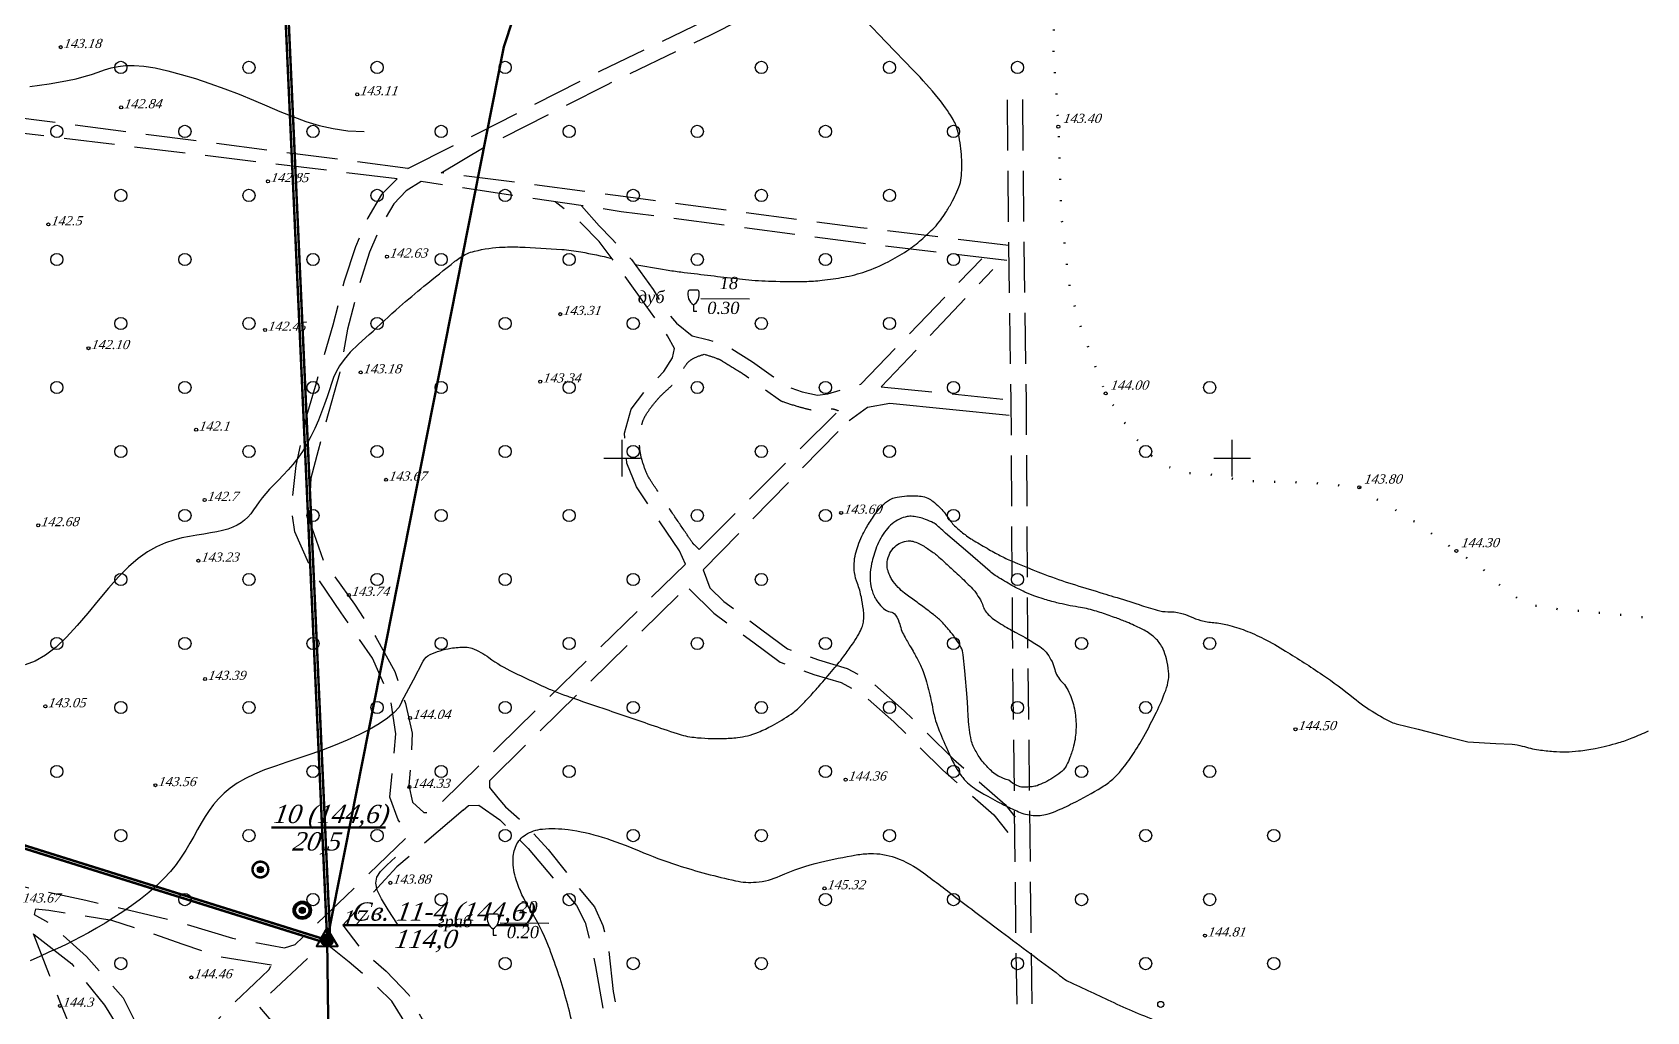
# Model space of a CAD drawing. Header units: millimetres. Extents: x 1400 to 7029, y -1119 to 1612.
# Drawn here: x 3192.6 to 3351.4, y 1118.4 to 1214.7 of the extents above; entities that cross this region are included whole.
import ezdxf
from ezdxf.lldxf.tags import DXFTag

# ---------------------------------------------------------------- set-up
doc = ezdxf.new("R2010")
doc.units = ezdxf.units.MM
doc.set_wipeout_variables(frame=1)
for name, pattern in [('ADOT', [10, 0, -10]), ('AHIDDEN2', [3, 1.5, -1.5]), ('AHIDDEN4', [7, 5, -2])]:
    doc.linetypes.add(name, pattern=pattern)
for name, color, linetype in [('01_Завод', 7, 'Continuous'), ('01_Північ', 7, 'Continuous'), ('0_Лицензия', 6, 'Continuous'), ('CONT-MNR', 7, 'Continuous'), ('кресты', 7, 'Continuous'), ('ПИКЕТЫ', 7, 'Continuous'), ('РАСТИТ', 7, 'Continuous'), ('Скважины', 7, 'Continuous'), ('Скважины_2011', 7, 'Continuous'), ('СІТУАЦІЯ', 7, 'Continuous')]:
    doc.layers.add(name, color=color, linetype=linetype)
doc.styles.add('grad', font='timesi.ttf')
doc.styles.add('universw', font='timesi.ttf', dxfattribs={"oblique": 10})
tags = doc.linetypes.add('New Line1', pattern=[1.5, 1, -0.5]).pattern_tags.tags
tags[6:7] = [DXFTag(74, 4), DXFTag(75, 0), DXFTag(340, '0'), DXFTag(46, 1.0), DXFTag(50, 0.0), DXFTag(44, 0.0), DXFTag(45, 0.0)]
tags[4:5] = [DXFTag(74, 4), DXFTag(75, 0), DXFTag(340, '0'), DXFTag(46, 1.0), DXFTag(50, 0.0), DXFTag(44, 0.0), DXFTag(45, 0.0)]

# ---------------------------------------------------------------- blocks, each defined once
blk = doc.blocks.new('372')
blk.add_circle((0, 0), 1)
blk = doc.blocks.new('368')
at = {"color": 0, "linetype": 'Continuous'}
blk.add_blockref('372', (0, 0), dxfattribs=at)
blk = doc.blocks.new('Свкажины')
at = {"layer": 'Скважины', "linetype": 'Continuous'}
h = blk.add_hatch(color=5, dxfattribs=at)
h.paths.add_polyline_path([(-3, 0, 1), (3, 0, 1)])
h.paths.add_polyline_path([(2.2, 0, -1), (-2.2, 0, -1)], flags=16)
at = {"layer": 'Скважины', "linetype": 'Continuous', "lineweight": 50}
h = blk.add_hatch(color=2, dxfattribs=at)
edge = h.paths.add_edge_path()
edge.add_arc((0, 0), 1, 0, 360)
at = {"layer": 'Скважины', "color": 0, "linetype": 'Continuous'}
for radius in [3, 2.2, 1]:
    blk.add_circle((0, 0), radius, dxfattribs=at)
blk = doc.blocks.new('Licenzia')
at = {"linetype": 'New Line1', "lineweight": 25}
h = blk.add_hatch(color=6, dxfattribs=at)
h.dxf.hatch_style = 1
h.set_gradient(color1=(255, 0, 255), color2=(255, 0, 255), centered=1, tint=1, name='INVCYLINDER')
edge = h.paths.add_edge_path()
edge.add_arc((0, 0), 2, 0, 360)
at = {"color": 6, "linetype": 'Continuous', "lineweight": 40, "flags": 128}
blk.add_lwpolyline([(-0.08, 4.01), (-3.48, -1.99), (3.45, -1.99)], close=True, dxfattribs=at)
at = {"color": 10, "linetype": 'Continuous', "lineweight": 25}
blk.add_circle((0, 0), 2, dxfattribs=at)
blk = doc.blocks.new('390_2')
at = {"color": 0, "linetype": 'Continuous', "lineweight": 0}
blk.add_wipeout([(0.56, -0.02), (0.56, 0.02), (0.02, 0.02), (0.02, 1.02), (0.15, 1.11), (0.31, 1.24), (0.46, 1.38), (0.62, 1.58), (0.73, 1.77), (0.84, 2), (0.9, 2.21), (0.95, 2.44), (0.96, 2.61), (0.96, 2.86), (0.94, 3.01), (0.89, 3.24), (0.86, 3.33), (0.82, 3.39), (0.77, 3.44), (0.7, 3.46), (-0.38, 3.46), (-0.69, 3.46), (-0.8, 3.42), (-0.85, 3.37), (-0.89, 3.28), (-0.93, 3.11), (-0.96, 2.93), (-0.97, 2.66), (-0.95, 2.39), (-0.91, 2.19), (-0.85, 2.03), (-0.78, 1.85), (-0.67, 1.65), (-0.56, 1.5), (-0.45, 1.37), (-0.28, 1.21), (-0.13, 1.09), (-0.02, 1.02), (-0.02, -0.02)], dxfattribs=at)
at = {"color": 0, "linetype": 'Continuous'}
blk.add_lwpolyline([(0.89, 3.12), (0.86, 3.28, 0.283123), (0.7, 3.44), (-0.69, 3.44, 0.301637), (-0.87, 3.28, 0.346308), (0, 1.03, 0.325277)], format="xyb", close=True, dxfattribs=at)
blk.add_lwpolyline([(0, 1.03), (0, 0), (0.54, 0)], dxfattribs=at)

msp = doc.modelspace()

# ---------------------------------------------------------------- hatches: boundary and pattern name
at = {"layer": 'Скважины', "linetype": 'Continuous'}
h = msp.add_hatch(color=0, dxfattribs=at)
h.paths.add_polyline_path([(3215.9649, 1132.348, 1), (3214.1649, 1132.348, 1)])
h.paths.add_polyline_path([(3215.7249, 1132.348, 1), (3214.4049, 1132.348, 1)], flags=16)
msp.add_hatch(color=7, dxfattribs=at).paths.add_polyline_path([(3215.3649, 1132.348, 1), (3214.7649, 1132.348, 1)])

# ---------------------------------------------------------------- linework, layer by layer
at = {"color": 6, "linetype": 'Continuous', "lineweight": 60, "flags": 128}
msp.add_lwpolyline([(3374.7034, 1362.0214, 0.24, 0.24, 0), (3263.109, 1295.3115, 0.24, 0.24, 0), (3249.1634, 1263.3117, 0.24, 0.24, 0), (3217.6097, 1221.1407, 0.24, 0.24, 0), (3221.9504, 1124.988, 0.24, 0.24, 0), (3074.2504, 1171.2569, 0.24, 0.24, 0), (2925.548, 1186.5997, 0.24, 0.24, 0), (2941.5578, 1368.4142, 0.24, 0.24, 0), (2942.8387, 1415.2605, 0, 0, 0), (3036.3911, 1417.5492, 0.24, 0.24, 0), (3140.0267, 1452.3008, 0.24, 0.24, 0), (3197.9798, 1458.7744, 0.24, 0.24, 0), (3315.7553, 1456.3401, 0.24, 0.24, 0), (3351.4513, 1474.3275, 0.24, 0.24, 0), (3374.7043, 1474.2089, 0.24, 0.24, 0)], format="xyseb", dxfattribs=at)
at = {"color": 1, "linetype": 'Continuous', "lineweight": 211, "const_width": 0.24, "flags": 128}
msp.add_lwpolyline([(2943.1308, 1414.9675), (3036.4436, 1417.2504), (3140.0917, 1452.0062), (3197.9934, 1458.474), (3315.097, 1456.064), (3363.654, 1355.4312), (3262.8726, 1295.52), (3248.9023, 1263.4635), (3217.3052, 1221.2345), (3221.6314, 1125.4023), (3074.3112, 1171.5522), (2925.8727, 1186.8678), (2941.8575, 1368.3969)], close=True, dxfattribs=at)
at = {"color": 7, "linetype": 'Continuous', "lineweight": 50, "flags": 128}
msp.add_lwpolyline([(3253.1696, 1256.3419), (3238.9968, 1213.3162), (3221.6314, 1125.4023), (3222.1953, 1082.1284), (3222.1953, 1082.1284, -0.42950611), (3203.1091, 1063.8631), (3127.1113, 1069.1175), (3071.2513, 1072.7475), (2988.3313, 1079.2275), (2922.9913, 1084.4475)], format="xyb", dxfattribs=at)
at = {"layer": '01_Завод', "color": 250, "linetype": 'AHIDDEN4', "flags": 128}
for points in [[(3229.5799, 1201.344), (3236.356, 1204.75), (3248.5307, 1210.9664), (3258.762, 1215.8732), (3263.8722, 1218.4668), (3269.2185, 1220.3744), (3274.9924, 1221.6879), (3276.9316, 1222.1464)], [(3232.8494, 1200.9278), (3237.0802, 1203.4356), (3249.1962, 1209.622), (3259.4259, 1214.528), (3264.466, 1217.0861), (3269.6384, 1218.9316), (3275.3313, 1220.2267), (3277.2768, 1220.6866)], [(3229.5799, 1201.344), (3187.7033, 1206.7854), (3163.8821, 1209.9143)], [(3228.5061, 1200.3225), (3187.509, 1205.2981), (3163.6868, 1208.4271)], [(3288.5116, 1208.1056), (3288.6488, 1193.7742), (3288.8793, 1178.5741), (3289.0156, 1155.695), (3289.3436, 1126.6238), (3289.5018, 1116.1676), (3290.4513, 1032.5129)], [(3290.0115, 1208.12), (3290.1487, 1193.7927), (3290.3792, 1178.5899), (3290.5156, 1155.7079), (3290.8435, 1126.6436), (3291.0017, 1116.1874), (3291.9512, 1032.53)], [(3288.6488, 1193.7742), (3274.0784, 1195.5058), (3250.7615, 1198.5785), (3232.8494, 1200.9278)], [(3228.5061, 1200.3225), (3226.9914, 1198.7955), (3225.6329, 1196.498), (3224.4051, 1193.6261), (3223.3078, 1190.2581), (3222.1845, 1185.9242), (3221.1843, 1182.5198)], [(3230.8824, 1200.0532), (3229.4117, 1199.1394), (3228.1877, 1197.8716), (3226.9738, 1195.8186), (3225.8106, 1193.0979), (3224.7483, 1189.8372), (3223.6305, 1185.5245), (3222.8503, 1181.179)], [(3288.4718, 1192.2847), (3273.8919, 1194.0174), (3250.5655, 1197.0914), (3230.8824, 1200.0532)], [(3256.8834, 1162.4108), (3256.2909, 1163.7262), (3254.3501, 1166.5834), (3252.0543, 1170.0193), (3251.1113, 1172.3493), (3250.8876, 1175.3077), (3251.5452, 1177.6411), (3252.9671, 1179.5794), (3254.7554, 1181.3688), (3255.5937, 1182.6977), (3255.812, 1183.6189), (3255.1226, 1184.8882), (3253.0145, 1187.8268), (3250.738, 1191.0001), (3248.382, 1194.1414), (3246.6162, 1195.9722), (3244.0686, 1198.069)], [(3246.6504, 1197.6805), (3248.3826, 1195.692), (3249.6201, 1194.4079), (3251.564, 1192.3908), (3253.6874, 1189.4274), (3255.0269, 1187.2239), (3255.9934, 1186.12), (3257.5466, 1184.8782), (3259.155, 1184.4944), (3261.1914, 1183.7367), (3263.4662, 1182.3077), (3265.5226, 1180.8501), (3266.9146, 1179.8634), (3268.3441, 1179.3723), (3269.852, 1179.026), (3270.8788, 1179.1726), (3272.8125, 1179.7324), (3274.1332, 1180.1293), (3286.0128, 1192.444)], [(3276.135, 1179.8411), (3287.0924, 1191.4026)], [(3276.135, 1179.8411), (3288.8793, 1178.5741)], [(3258.2298, 1163.859), (3271.9215, 1177.5037)], [(3258.6155, 1161.8547), (3272.9629, 1176.5401)], [(3238.5256, 1144.4718), (3256.8834, 1162.4108)], [(3258.6155, 1161.8547), (3259.2671, 1160.0669), (3260.6467, 1158.7182), (3264.3824, 1155.9476), (3266.9032, 1154.078), (3269.9577, 1152.9843), (3272.7881, 1152.1472), (3275.282, 1150.7315), (3278.398, 1147.982), (3283.229, 1143.2129), (3288.3124, 1138.7536), (3290.3869, 1136.1252)], [(3237.5852, 1141.0925), (3246.7813, 1150.1158), (3256.5287, 1159.68)], [(3257.2372, 1159.966), (3259.6695, 1157.5754), (3263.4888, 1154.7428), (3266.1882, 1152.7408), (3269.4918, 1151.5579), (3272.1975, 1150.7576), (3274.4062, 1149.5039), (3277.3741, 1146.885), (3282.2066, 1142.1144), (3287.22, 1137.7166), (3289.2094, 1135.1959)], [(3237.5852, 1141.0925), (3237.5842, 1140.4089), (3238.4247, 1139.4009), (3239.1719, 1138.5048), (3241.1518, 1136.7875), (3243.3558, 1134.3048), (3246.2817, 1130.6884), (3247.9159, 1128.6686), (3248.7437, 1126.8455), (3249.251, 1124.9515), (3249.7764, 1120.3308), (3250.8794, 1114.6262), (3251.3211, 1112.1478), (3251.4981, 1111.1549), (3251.8832, 1110.8576), (3252.7951, 1111.2063), (3254.178, 1111.8013), (3256.2176, 1112.6788), (3258.1563, 1113.5129), (3261.1064, 1114.2915), (3264.0504, 1115.0684), (3267.612, 1115.834), (3271.5959, 1116.1632), (3276.2905, 1116.6529), (3279.9984, 1116.7934), (3283.2158, 1116.7426), (3287.4709, 1116.6112), (3289.4961, 1116.5486)], [(3235.0164, 1138.203), (3235.5225, 1138.6407), (3236.554, 1138.6722), (3238.6148, 1137.2255), (3241.3967, 1134.4252), (3246.1444, 1128.8005), (3247.0048, 1127.1314), (3247.5362, 1125.1082), (3248.0357, 1122.7995), (3248.9956, 1117.3631), (3249.486, 1113.5058), (3249.5448, 1112.6186), (3249.2476, 1111.386), (3248.689, 1110.7204), (3247.9263, 1110.2588), (3246.3687, 1110.3339), (3242.9204, 1111.0854), (3238.2727, 1112.6805), (3234.7487, 1114.759), (3232.7456, 1116.0085), (3230.9439, 1117.6777)]]:
    msp.add_lwpolyline(points, dxfattribs=at)
for points in [[(3258.2298, 1163.859, -0.01007648), (3257.699, 1164.3503, -0.05028946), (3257.605, 1164.4611, -0.00156801), (3256.8637, 1165.5451, -0.00090889), (3255.5942, 1167.4215, -0.00099552), (3254.0551, 1169.7149, -0.00227091), (3253.387, 1170.7247, -0.04888238), (3253.0433, 1171.3813, -0.02601056), (3252.5894, 1172.6955, -0.05131863), (3252.3804, 1173.8572, -0.0466023), (3252.4033, 1175.1562, -0.04100762), (3252.6205, 1176.2688, -0.06102856), (3252.9153, 1176.9728, -0.02858952), (3253.3824, 1177.6924, -0.02108946), (3254.1089, 1178.6, -0.03348282), (3255.0082, 1179.5015, 0.03255758), (3255.9348, 1180.4269, 0.06947904), (3256.4054, 1181.1418, -0.05238217), (3256.9957, 1182.1087, -0.10407214), (3257.5663, 1182.5997, -0.06281254), (3258.7177, 1183.0567)], [(3258.7177, 1183.0567, -0.02231197), (3259.9702, 1182.6532, -0.04778293), (3260.524, 1182.3845, -0.00341599), (3262.225, 1181.3321, -0.01393281), (3262.6329, 1181.0597), (3264.6552, 1179.6263), (3266.2232, 1178.5149, 0.07153705), (3266.4424, 1178.4025, 0.0112214), (3267.9314, 1177.928, 0.01509355), (3269.0606, 1177.6326, 0.02384196), (3269.788, 1177.5017, 0.12158152), (3270.4075, 1177.5711, -0.09439049), (3271.1949, 1177.7025, -0.06113796), (3271.469, 1177.6625, -0.03522855), (3271.9215, 1177.5037)]]:
    msp.add_lwpolyline(points, format="xyb", dxfattribs=at)
at = {"layer": '01_Завод', "color": 250, "linetype": 'Continuous', "flags": 128}
msp.add_lwpolyline([(3272.9629, 1176.5401), (3274.7647, 1177.8688), (3276.9636, 1178.2514), (3288.7309, 1177.0814)], dxfattribs=at)
at = {"layer": '01_Завод', "color": 250, "linetype": 'Continuous'}
for centre in [(3293.5443, 1205.4573), (3298.2123, 1179.2056), (3323.1558, 1169.9671), (3332.7015, 1163.7047)]:
    msp.add_circle(centre, 0.15, dxfattribs=at)
at = {"layer": '01_Північ', "linetype": 'ADOT', "lineweight": 50, "ltscale": 0.2, "flags": 128}
msp.add_lwpolyline([(3366.9867, 1233.298), (3368.1459, 1233.0663), (3371.6614, 1232.689), (3373.9986, 1232.6687), (3377.9819, 1232.3437), (3383.1999, 1231.3177), (3387.792, 1229.89), (3390.7514, 1229.3801), (3394.7126, 1227.9383), (3400.4573, 1226.3344), (3403.8493, 1225.4304), (3406.0854, 1224.6269), (3408.1206, 1224.4511), (3410.3568, 1224.0243), (3413.0388, 1223.2787), (3414.8366, 1222.3016), (3417.4544, 1220.4103), (3420.1038, 1218.2039), (3422.4063, 1215.8398), (3423.7975, 1213.9656), (3424.9585, 1212.3378), (3426.4661, 1210.0519), (3427.5806, 1207.7362), (3427.9069, 1206.0841), (3428.0157, 1203.8016), (3428.0809, 1201.9103), (3428.1656, 1200.8195), (3428.0018, 1198.8547), (3427.3191, 1195.662), (3426.2076, 1191.8972), (3425.2865, 1189.0925), (3424.0468, 1186.6787), (3422.0044, 1184.4732), (3419.933, 1182.5725), (3419.0791, 1181.9254), (3417.7937, 1181.3644), (3409.6235, 1181.9697), (3405.9152, 1182.3536), (3386.8828, 1184.4207), (3368.0029, 1186.4859), (3366.0485, 1186.6136), (3366.0302, 1184.3501), (3366.0552, 1180.2848), (3365.7533, 1171.9039), (3364.6743, 1170.1838), (3362.7476, 1168.5663), (3362.0283, 1167.411), (3361.9513, 1166.1787), (3361.4611, 1162.5642), (3361.1064, 1160.4049), (3360.8806, 1158.8902), (3360.1712, 1158.02), (3359.1715, 1157.1176), (3357.7848, 1156.5698), (3355.4952, 1156.6987), (3348.2057, 1157.4745), (3342.0526, 1158.0408), (3339.7047, 1158.4454), (3337.5997, 1159.74), (3335.2518, 1161.9651), (3332.7015, 1163.7047), (3327.8273, 1167.1115), (3324.1082, 1169.1965), (3323.1558, 1169.9671), (3318.3028, 1170.4203), (3312.2547, 1170.5704), (3310.435, 1170.8559), (3309.4021, 1171.1349), (3307.8945, 1171.2744), (3306.2753, 1171.3581), (3305.019, 1171.6092), (3302.7297, 1173.06), (3300.6917, 1175.3478), (3298.2123, 1179.2056), (3296.8135, 1182.7863), (3295.5855, 1186.2871), (3294.6921, 1189.3965), (3294.2219, 1193.3574), (3293.8538, 1196.6613), (3293.7197, 1200.8778), (3293.6245, 1204.3034), (3293.5443, 1205.4573), (3293.3351, 1209.4588), (3293.0662, 1212.2632), (3293.0927, 1214.0156), (3293.0927, 1215.1181), (3292.725, 1216.1418), (3291.6481, 1216.4568), (3289.2842, 1216.5618), (3284.9766, 1217.0343), (3275.624, 1218.0453), (3271.1399, 1218.6713), (3267.2888, 1219.3163), (3264.0825, 1219.7146), (3261.4378, 1219.7146), (3258.6818, 1220.1191), (3256.7334, 1220.6384), (3251.1157, 1223.267), (3248.468, 1224.763), (3246.4414, 1225.7043), (3244.7002, 1226.5601), (3243.273, 1226.988), (3241.7146, 1227.685)], dxfattribs=at)
at = {"layer": 'CONT-MNR', "color": 30, "linetype": 'Continuous', "flags": 128}
for points in [[(3251.9115, 1191.9058, 0.00489125), (3254.9877, 1191.3666, 0.01046353), (3256.4329, 1191.1588, 0.00123545), (3261.6385, 1190.5342, 0.00570901), (3262.7669, 1190.4147, 0.01553505), (3265.3723, 1190.2502, 0.0126454), (3268.5791, 1190.2288, 0.0223505), (3270.3237, 1190.3394, 0.01815174), (3272.4534, 1190.6488, 0.0382479), (3274.5739, 1191.2062, 0.03468709), (3276.7974, 1192.1538, 0.02807615), (3278.6512, 1193.2359, 0.03371718), (3280.0725, 1194.3206, 0.0197408), (3281.3546, 1195.5362, 0.03589035), (3281.9818, 1196.2795, 0.01681801), (3282.4612, 1196.9873, 0.01277735), (3283.036, 1197.9544, 0.02179222), (3283.4743, 1198.8236, 0.02113619), (3283.8477, 1199.7551, 0.07028703), (3284.0272, 1200.6468, 0.0307686), (3284.0206, 1202.7163, 0.04573983), (3283.6587, 1205.0149, 0.0750858), (3283.1081, 1206.3265, 0.03383608), (3281.764, 1208.2294, 0.02129923), (3279.3108, 1210.9971), (3276.5909, 1213.8143), (3274.5792, 1215.8979, -0.07449572)], [(3225.7747, 1184.9992, -0.00811143), (3228.7617, 1187.7275, -0.01046598), (3231.1538, 1189.7546, -0.00276202), (3234.2053, 1192.2049, -0.01754976), (3234.701, 1192.5708, -0.09063792), (3236.1209, 1193.205, -0.04905349), (3238.9494, 1193.6072, -0.02096854), (3240.5786, 1193.6093, -0.00826621), (3244.703, 1193.3732, -0.02600791), (3246.5872, 1193.135, -0.01591944), (3249.6207, 1192.4899)], [(3228.9887, 1148.8695), (3230.1198, 1151.0263), (3231.0824, 1152.8619, -0.16408497), (3231.7484, 1153.4981, -0.0694664), (3233.7831, 1154.1243, -0.03998279), (3235.2323, 1154.2404, -0.09014068), (3235.8709, 1154.1243, -0.07072969), (3237.5498, 1153.2054, 0.04884453), (3239.9143, 1151.7737, 0.00240998), (3243.0668, 1150.2819, 0.0148152), (3243.5877, 1150.057, 0.00273265), (3244.8866, 1149.5495, 0.00841568), (3245.312, 1149.3942, 0.00063007), (3245.5549, 1149.3104, 0.0000482), (3248.7318, 1148.2197, 0.00062252), (3253.4607, 1146.6033, 0.00113379), (3256.0602, 1145.7249, 0.05392123), (3257.7191, 1145.3612, 0.0325294), (3260.5264, 1145.2402, 0.02241677), (3262.0063, 1145.3392, 0.03381529), (3262.9745, 1145.5146, 0.03579074), (3264.048, 1145.8684, 0.02657605), (3265.4225, 1146.5206, 0.02751393), (3267.2652, 1147.6534, 0.04731779), (3268.2279, 1148.4657, 0.00829589), (3269.2248, 1149.5169, 0.0081667), (3270.2017, 1150.6176, 0.0029067), (3271.5767, 1152.2375, 0.00686954), (3272.1449, 1152.9342, 0.01209828), (3272.5714, 1153.4996, 0.00598727), (3273.3912, 1154.6723, 0.02162721), (3273.9172, 1155.5207, 0.03020985), (3274.229, 1156.1642, 0.05706418), (3274.378, 1156.6888, 0.04705557), (3274.4235, 1157.3479, 0.02781836), (3274.3757, 1157.9373, 0.01337656), (3274.1759, 1159.1499, 0.04564818), (3273.7874, 1160.495, -0.05754539), (3273.5042, 1161.5704, -0.04995287), (3273.4663, 1162.457, -0.04525182), (3273.6103, 1163.4254, -0.02590692), (3273.8506, 1164.2316, -0.02195223), (3274.2239, 1165.1514, -0.02527789), (3274.6171, 1165.9067, -0.01551074), (3275.3557, 1167.0809, -0.05146552), (3276.3762, 1168.3039, -0.08764686), (3277.1532, 1168.8329, -0.05859546), (3277.6828, 1169.0002, -0.03289492), (3278.6622, 1169.1213, -0.04138849), (3280.0745, 1169.0853, -0.08967292), (3280.7038, 1168.8995, -0.04668506), (3281.205, 1168.5858, -0.03292168), (3281.8356, 1168.0345, -0.05255222), (3282.7195, 1166.9451, 0.06512503), (3283.4556, 1166.0829, 0.0162858), (3284.3727, 1165.3081, 0.02744396), (3284.9552, 1164.8974, 0.00631714), (3285.2598, 1164.7121, 0.00132932), (3286.7205, 1163.8538, 0.00983149), (3287.365, 1163.4942, 0.00556702), (3288.522, 1162.8946)], [(3288.6812, 1141.1317, -0.04481932), (3287.6449, 1141.5448, -0.07249146), (3287.0791, 1141.9433, -0.02240757), (3286.1776, 1142.8775, -0.04119428), (3285.7552, 1143.4444, -0.03013873), (3285.1831, 1144.4968, -0.05800957), (3284.9859, 1145.0887, -0.0180214), (3284.8127, 1146.099, -0.01710313), (3284.7054, 1147.1737, -0.00601239), (3284.6294, 1148.5983, 0.01256424), (3284.5841, 1149.2795), (3284.3431, 1151.9047), (3284.198, 1153.4863, 0.10305681), (3283.9691, 1154.2343, 0.04555389), (3282.988, 1155.6891, 0.01477168), (3282.0595, 1156.7607, 0.03973321), (3281.6725, 1157.1197, 0.00258267), (3281.2642, 1157.4388, 0.00172063), (3280.6473, 1157.9124, 0.00838557), (3279.5127, 1158.7474, -0.0086487), (3278.4131, 1159.5577, -0.04308636), (3277.8114, 1160.1053, -0.03433487), (3277.1717, 1160.9002, -0.05415775), (3276.968, 1161.2724, -0.03547003), (3276.7636, 1161.8859, -0.09789538), (3276.7227, 1162.622, -0.08018208), (3276.9875, 1163.4793, -0.08682914), (3277.4553, 1164.117, -0.09645872), (3278.0548, 1164.5033, -0.0634684), (3278.7686, 1164.688, -0.10200295), (3279.2289, 1164.6526, -0.03404368), (3279.8348, 1164.4327, -0.03835626), (3280.3389, 1164.1619, -0.01183392), (3281.2484, 1163.5487, -0.02466457), (3281.6624, 1163.2233, -0.00532791), (3282.2306, 1162.7186, -0.0028299), (3283.2847, 1161.7513, -0.00515893), (3284.5556, 1160.547, -0.01142494), (3285.1112, 1159.9844, -0.03588156), (3285.3927, 1159.6396, -0.0175754), (3285.8885, 1158.879, -0.06424211), (3286.1398, 1158.3075, 0.07447292), (3286.3668, 1157.8183, 0.05457083), (3286.7688, 1157.3335, 0.04705009), (3287.3384, 1156.8772, 0.00848514), (3288.1096, 1156.3889, 0.00924067), (3288.8332, 1155.9659, 0.00645959), (3289.4491, 1155.6314, -0.00483553), (3290.2733, 1155.1872, -0.02150512), (3291.5687, 1154.3983, -0.04067613), (3292.1973, 1153.8989, -0.0566691), (3292.496, 1153.5479, -0.03050837), (3292.9283, 1152.8112, -0.05933917), (3293.2079, 1152.0481, 0.06768095), (3293.4644, 1151.3826, 0.07512463), (3293.8884, 1150.8281, -0.06890013), (3294.3578, 1150.2299, -0.03337274), (3294.7766, 1149.3868, -0.03745877), (3295.0401, 1148.5902, -0.02477679), (3295.2054, 1147.7534, -0.025563), (3295.2832, 1146.9302, -0.02067789), (3295.2847, 1146.1438, -0.02125896), (3295.2221, 1145.3814, -0.03313067), (3295.0524, 1144.5029, -0.02479998), (3294.6919, 1143.3638, -0.02875072), (3294.3701, 1142.6309, -0.04999828), (3294.1209, 1142.243, -0.05697867), (3293.7998, 1141.9215, -0.02697664), (3293.0198, 1141.3667, -0.02746421), (3292.2217, 1140.9209, -0.03019582), (3291.4539, 1140.6017, -0.05682131), (3290.9936, 1140.4986, -0.0302373), (3290.11, 1140.4578, -0.10702341), (3289.4685, 1140.6063, -0.07402039), (3288.6812, 1141.1317)], [(3288.522, 1162.8946, 0.01061588), (3292.5641, 1161.2662, 0.01639276), (3295.2352, 1160.3545, 0.00027644), (3297.9583, 1159.5252, -0.00070757), (3299.0219, 1159.2003, -0.00390599), (3301.4943, 1158.42, 0.00539477), (3303.286, 1157.8604, 0.08119122), (3304.3281, 1157.7243, -0.06775981), (3305.5781, 1157.5949, -0.05346979), (3306.5217, 1157.2554, 0.04785548), (3307.5711, 1156.8645, 0.04724949), (3308.8343, 1156.6523, -0.04388648), (3310.1954, 1156.433, -0.02976328), (3311.9413, 1155.8795, -0.02745766), (3313.7527, 1155.0675, -0.01876329), (3315.9063, 1153.852, -0.01078186), (3319.522, 1151.5197, -0.02164743), (3322.5877, 1149.2478, 0.03229874), (3324.6756, 1147.7683, 0.02017428), (3326.1815, 1146.9229, 0.05554223), (3326.7701, 1146.7012), (3328.9466, 1146.1471), (3331.4749, 1145.5036), (3333.8155, 1144.9077), (3336.5794, 1144.7649), (3338.1816, 1144.6821, -0.06265088), (3339.1899, 1144.502, 0.0386864), (3340.8031, 1144.1336, 0.01839709), (3342.2418, 1143.974, 0.0212862), (3343.4925, 1143.9351, 0.02665555), (3344.7211, 1144.0149, 0.01996583), (3346.3438, 1144.2734, 0.01905126), (3348.6799, 1144.8353, 0.03250259), (3350.0089, 1145.3041, 0.00190361), (3351.5971, 1145.9904, 0.00155829)], [(3246.257, 1114.5805, 0.02609042), (3245.1176, 1119.6774, 0.02513517), (3243.4003, 1124.819, 0.04730139), (3241.5439, 1128.4995, -0.06245109), (3240.2204, 1131.3331, -0.0782095), (3239.9132, 1133.2855, -0.10707688), (3240.2204, 1134.7039, -0.14615925), (3241.1482, 1135.7683, -0.11752424), (3242.7975, 1136.3325, -0.05761828), (3245.3374, 1136.283, -0.04277806), (3248.6716, 1135.5371, -0.02456371), (3252.265, 1134.2062, 0.02299048), (3256.0995, 1132.7723, 0.0248381), (3261.8115, 1131.2393, 0.07314742), (3263.8248, 1131.1051, 0.08815502), (3266.1815, 1131.7204, -0.05102635), (3270.1429, 1133.0741, -0.01419453), (3273.6652, 1133.7841, -0.03651152), (3275.057, 1133.9203, -0.09355213), (3277.513, 1133.5189, -0.07351511), (3280.29, 1132.0186, -0.00238482), (3283.696, 1129.4461, 0.00190256), (3287.9621, 1126.2175, 0.00047238), (3293.6798, 1121.9329, 0.00415765), (3294.3339, 1121.4521, 0.04599162), (3294.4957, 1121.3565, 0.00173395), (3298.9983, 1119.2467, 0.02061885), (3303.8753, 1117.2219, 0.01571158)]]:
    msp.add_lwpolyline(points, format="xyb", dxfattribs=at)
for points in [[(3192.3951, 1209.4215), (3193.3403, 1209.548), (3194.2836, 1209.6847), (3195.2097, 1209.834), (3196.1029, 1209.9982), (3196.9479, 1210.1797), (3197.7293, 1210.3811), (3198.4389, 1210.6016), (3199.0983, 1210.8281), (3199.7363, 1211.0446), (3200.3817, 1211.2349), (3201.0634, 1211.3827), (3201.8102, 1211.4722), (3202.651, 1211.4869), (3203.6146, 1211.4109), (3204.7203, 1211.2329), (3205.95, 1210.9608), (3207.2758, 1210.6078), (3208.6699, 1210.1868), (3210.1045, 1209.7107), (3211.552, 1209.1924), (3212.9845, 1208.645), (3214.3743, 1208.0813), (3215.7027, 1207.5153), (3216.987, 1206.964), (3218.254, 1206.4456), (3219.5302, 1205.9781), (3220.842, 1205.5795), (3222.2162, 1205.2678), (3223.6791, 1205.0612), (3225.2574, 1204.9776)], [(3225.7747, 1184.9992), (3224.721, 1184.0635), (3223.907, 1183.2592), (3223.2935, 1182.5573), (3222.8414, 1181.929), (3222.5115, 1181.3451), (3222.2647, 1180.7768), (3222.0617, 1180.1951), (3221.8634, 1179.571), (3221.6375, 1178.8831), (3221.3783, 1178.1408), (3221.0871, 1177.3607), (3220.7651, 1176.5597), (3220.4135, 1175.7547), (3220.0335, 1174.9624), (3219.6263, 1174.1997), (3219.1932, 1173.4833), (3218.7365, 1172.8261), (3218.264, 1172.2245), (3217.7842, 1171.671), (3217.3062, 1171.158), (3216.8387, 1170.6778), (3216.3905, 1170.2229), (3215.9705, 1169.7858), (3215.5874, 1169.3588), (3215.2467, 1168.9364), (3214.9401, 1168.5214), (3214.6561, 1168.1185), (3214.3831, 1167.7326), (3214.1095, 1167.3686), (3213.8235, 1167.0311), (3213.5138, 1166.725), (3213.1686, 1166.4551), (3212.7784, 1166.2244), (3212.3423, 1166.0288), (3211.8616, 1165.8621), (3211.3372, 1165.7185), (3210.7705, 1165.5919), (3210.1625, 1165.4763), (3209.5145, 1165.3657), (3208.8276, 1165.2542), (3208.103, 1165.1328), (3207.3421, 1164.9815), (3206.5462, 1164.7771), (3205.7167, 1164.4966), (3204.8551, 1164.117), (3203.9627, 1163.6152), (3203.0408, 1162.9681), (3202.091, 1162.1529), (3201.1151, 1161.1592), (3200.1173, 1160.0288), (3199.1024, 1158.8163), (3198.0751, 1157.5761), (3197.0401, 1156.3628), (3196.0023, 1155.231), (3194.9663, 1154.2353), (3193.9369, 1153.4301), (3192.9202, 1152.8551), (3191.9278, 1152.4897)], [(3228.9887, 1148.8695), (3228.7118, 1148.3413), (3228.2266, 1147.7958), (3227.5598, 1147.2406), (3226.738, 1146.6836), (3225.7877, 1146.1326), (3224.7354, 1145.5954), (3223.6079, 1145.0797), (3222.4316, 1144.5935), (3221.2315, 1144.1417), (3220.0255, 1143.7186), (3218.8302, 1143.3159), (3217.6619, 1142.925), (3216.537, 1142.5375), (3215.4719, 1142.1449), (3214.483, 1141.7388), (3213.5868, 1141.3108), (3212.7947, 1140.8541), (3212.0991, 1140.3684), (3211.4875, 1139.8551), (3210.9475, 1139.3156), (3210.4665, 1138.7514), (3210.0321, 1138.1638), (3209.6318, 1137.5544), (3209.253, 1136.9243), (3208.8835, 1136.2755), (3208.5115, 1135.6107), (3208.1254, 1134.9332), (3207.7137, 1134.2461), (3207.2648, 1133.5526), (3206.7671, 1132.856), (3206.2091, 1132.1593), (3205.5791, 1131.4658), (3204.8702, 1130.7789), (3204.0943, 1130.1036), (3203.2676, 1129.445), (3202.4065, 1128.8084), (3201.5276, 1128.1989), (3200.647, 1127.6217), (3199.7814, 1127.0821), (3198.9469, 1126.5851), (3198.1543, 1126.1333), (3197.3911, 1125.7183), (3196.6389, 1125.3289), (3195.8796, 1124.9538), (3195.0949, 1124.582), (3194.2665, 1124.2023), (3193.376, 1123.8034), (3192.4054, 1123.3743)], [(3228.5653, 1126.9638), (3227.6351, 1128.3852), (3226.968, 1129.4813), (3226.5613, 1130.3295), (3226.4125, 1131.007), (3226.519, 1131.591), (3226.8782, 1132.1588), (3227.4875, 1132.7875), (3228.3444, 1133.5545)]]:
    msp.add_lwpolyline(points, dxfattribs=at)
msp.add_lwpolyline([(3289.629, 1138.0415, 0.08371925), (3291.0663, 1137.6697, 0.08909414), (3292.4567, 1137.7975, 0.03337015), (3293.2962, 1138.0908, 0.01606793), (3294.9696, 1138.8683, 0.01936765), (3297.8226, 1140.4484, 0.04689114), (3298.9065, 1141.2524, 0.03878537), (3299.7565, 1142.1444, 0.02541316), (3300.868, 1143.6593, 0.01820246), (3301.9544, 1145.4484, 0.01407696), (3303.207, 1147.8472, 0.02505115), (3304.1109, 1149.9678, 0.0524993), (3304.3814, 1151.0364, 0.06022905), (3304.4, 1151.8537, 0.03963906), (3304.182, 1153.0739, 0.0355318), (3303.8544, 1154.0396, 0.05631467), (3303.5393, 1154.602, 0.06969793), (3302.8245, 1155.3507, 0.05525047), (3301.7194, 1156.0419, 0.01066936), (3300.2948, 1156.6905, 0.01482608), (3299.247, 1157.1044, 0.00545732), (3297.827, 1157.5997, 0.01110525), (3297.1215, 1157.8199, 0.03132387), (3295.5135, 1158.1756, -0.02399231), (3293.4084, 1158.609, -0.00871575), (3292.0554, 1158.9813, -0.01413047), (3291.232, 1159.2488, -0.02638689), (3290.2616, 1159.6535, -0.0169693), (3288.8133, 1160.411, -0.01321427), (3287.3411, 1161.2979, -0.03606528), (3286.8357, 1161.6748), (3284.6428, 1163.5705), (3282.4678, 1165.4508, -0.0044484), (3281.8856, 1165.9632, 0.00581108), (3281.4388, 1166.3543, 0.06742674), (3281.2526, 1166.4744, 0.01758586), (3280.4741, 1166.8062, 0.03287393), (3279.8541, 1166.9994, 0.03334527), (3279.2231, 1167.1075, 0.07804152), (3278.6777, 1167.0787, 0.05484548), (3277.9419, 1166.8363, 0.06312865), (3277.1965, 1166.3754, 0.06414598), (3276.6004, 1165.7518, 0.0320312), (3276.0872, 1164.9522, 0.03207264), (3275.681, 1164.0948, 0.02040901), (3275.3912, 1163.2692, 0.02157476), (3275.1836, 1162.4679, 0.04583395), (3275.0434, 1161.2941, 0.05195191), (3275.1233, 1160.2536, 0.03436913), (3275.2701, 1159.6763, 0.03624604), (3275.485, 1159.1539, 0.05016502), (3275.7972, 1158.6593, 0.03592648), (3276.3442, 1158.0543, 0.14625188), (3277.0223, 1157.7068, -0.18930928), (3277.529, 1157.3911, -0.09986822), (3277.95, 1156.4976, 0.06923811), (3278.4751, 1155.1811, 0.0076444), (3279.0817, 1154.1529, -0.01271878), (3279.44, 1153.5312, -0.01155397), (3279.9932, 1152.4539, -0.02099307), (3280.2585, 1151.8423, -0.02535232), (3280.5163, 1151.0552, -0.01012991), (3281.0201, 1149.0457, -0.01248311), (3281.2185, 1148.0688, 0.01806505), (3281.3632, 1147.3952, 0.02939696), (3281.6295, 1146.5537, 0.0112051), (3282.5042, 1144.4114, 0.01087889), (3283.0382, 1143.2525, 0.01380582), (3283.5036, 1142.3612, 0.04091215), (3284.1545, 1141.3904, 0.05311254), (3284.7874, 1140.7486, 0.01997098), (3285.4672, 1140.2358, 0.02238817), (3286.1103, 1139.8313, 0.00397762), (3286.6066, 1139.5544, 0.00216872), (3287.5232, 1139.0578, 0.01063999), (3288.3757, 1138.6237, 0.00736585)], format="xyb", close=True, dxfattribs=at)
at = {"layer": 'кресты', "color": 3, "linetype": 'Continuous'}
for p, q in [((3250.6513, 1171.0275), (3250.6513, 1174.6275)), ((3310.6513, 1171.0275), (3310.6513, 1174.6275)), ((3248.8513, 1172.8275), (3252.4513, 1172.8275)), ((3308.8513, 1172.8275), (3312.4513, 1172.8275))]:
    msp.add_line(p, q, dxfattribs=at)
at = {"layer": 'ПИКЕТЫ', "color": 7, "linetype": 'Continuous'}
for centre in [(3195.4299, 1213.2828), (3224.5859, 1208.6396), (3201.3669, 1207.3545), (3215.8056, 1200.085), (3194.2095, 1195.837), (3227.516, 1192.6601), (3244.5533, 1187.0064), (3215.5304, 1185.4525), (3198.1537, 1183.6535), (3224.9275, 1181.2722), (3242.5887, 1180.3682), (3208.747, 1175.6314), (3227.4305, 1170.7081), (3209.5776, 1168.7151), (3272.1917, 1167.4505), (3193.2086, 1166.2263), (3208.9635, 1162.7322), (3223.7664, 1159.3639), (3209.629, 1151.0942), (3193.9107, 1148.4071), (3229.7922, 1147.2549), (3316.8787, 1146.1532), (3204.7432, 1140.6463), (3229.7221, 1140.4655), (3272.628, 1141.1958), (3227.8434, 1131.0414), (3270.5517, 1130.4939), (3307.9771, 1125.8535), (3208.2752, 1121.7294), (3195.3413, 1118.9302)]:
    msp.add_circle(centre, 0.15, dxfattribs=at)
at = {"layer": 'РАСТИТ', "color": 7}
for points in [[(3258.3765, 1188.5332), (3263.1683, 1188.5077)], [(3238.6592, 1127.1048), (3243.451, 1127.0793)]]:
    msp.add_lwpolyline(points, dxfattribs=at)
at = {"layer": 'Скважины', "color": 0, "linetype": 'Continuous', "lineweight": 50}
msp.add_line((3216.1539, 1136.4782), (3227.373, 1136.4762), dxfattribs=at)
at = {"layer": 'Скважины', "color": 0, "linetype": 'Continuous'}
msp.add_circle((3215.0649, 1132.348), 0.3, dxfattribs=at)
at = {"layer": 'Скважины', "color": 7}
msp.add_circle((3215.0699, 1132.3078), 0.15, dxfattribs=at)
at = {"layer": 'Скважины', "color": 7, "linetype": 'Continuous'}
for centre in [(3215.1734, 1132.3308), (3215.1949, 1132.3229), (3215.1949, 1132.3229)]:
    msp.add_circle(centre, 0.15, dxfattribs=at)
at = {"layer": 'Скважины_2011', "color": 0, "linetype": 'Continuous', "lineweight": 50}
msp.add_line((3223.186, 1126.8744), (3241.4418, 1126.8712), dxfattribs=at)
at = {"layer": 'СІТУАЦІЯ', "color": 7, "linetype": 'AHIDDEN4', "flags": 128}
for points in [[(3187.4396, 1131.7985), (3192.1621, 1130.5868), (3197.8849, 1129.3328), (3206.7704, 1127.2761), (3212.3168, 1125.608), (3217.4372, 1124.6549), (3218.4914, 1124.9559), (3223.4613, 1129.7212), (3229.6404, 1135.6764), (3228.6293, 1137.2551), (3227.8077, 1139.4654), (3228.1237, 1142.7492), (3228.376, 1145.6891), (3227.8704, 1149.0361), (3226.1009, 1153.1408), (3223.0041, 1157.6245), (3220.0338, 1162.045), (3218.4538, 1165.5814), (3218.1049, 1167.9261), (3218.5888, 1172.102), (3219.6446, 1177.0252), (3220.5684, 1180.2341), (3221.1843, 1182.5198)], [(3222.8503, 1181.179), (3220.7458, 1173.5987), (3220.0148, 1170.8807), (3219.8679, 1166.7237), (3221.2873, 1162.6646), (3224.3218, 1158.4587), (3226.4346, 1155.205), (3228.2945, 1151.8305), (3229.3223, 1148.7005), (3230.0075, 1145.7662), (3229.9115, 1143.3959), (3229.6668, 1140.6083), (3230.0094, 1138.9944), (3231.1351, 1137.9674), (3231.8693, 1137.9674), (3238.5256, 1144.4718)], [(3235.0164, 1138.203), (3228.485, 1132.6003), (3223.186, 1126.8744), (3224.9672, 1124.5118), (3227.4318, 1122.3569), (3229.65, 1120.0173), (3230.9439, 1117.6777), (3231.9914, 1116.9389)], [(3192.8221, 1125.9541), (3196.5022, 1123.0648), (3199.7222, 1118.9936), (3202.2851, 1114.9223), (3203.1395, 1112.0331), (3203.008, 1110.2601), (3201.5623, 1108.2902), (3199.3936, 1106.1232), (3199.0651, 1105.9262), (3198.6708, 1108.5528), (3197.685, 1112.4927), (3196.6336, 1116.17), (3195.4507, 1119.1249), (3194.3335, 1121.9485), (3192.7564, 1126.0197)], [(3229.5884, 1116.8157), (3227.9864, 1119.4016), (3225.953, 1121.3718), (3223.7964, 1123.2189), (3221.8247, 1124.8197), (3221.2702, 1125.066), (3214.8004, 1119.0322), (3216.0944, 1117.493), (3218.0661, 1115.9538), (3219.6065, 1115.3381), (3221.7631, 1115.1534), (3225.2136, 1114.7224), (3228.6641, 1114.9071)]]:
    msp.add_lwpolyline(points, dxfattribs=at)
msp.add_lwpolyline([(3216.1512, 1122.9335), (3210.8939, 1123.7871), (3207.4767, 1124.9691), (3203.928, 1126.2167), (3200.4451, 1127.333), (3197.225, 1127.8583), (3194.2678, 1128.318), (3192.9535, 1128.4493), (3192.8221, 1127.924), (3194.3335, 1127.0704), (3197.9479, 1123.7871), (3201.5623, 1119.7159), (3203.9938, 1114.8567), (3204.5195, 1112.0987), (3205.0452, 1111.8361), (3208.9882, 1115.4476), (3211.9454, 1118.7309), (3214.5083, 1121.1605), (3215.8883, 1122.4738)], close=True, dxfattribs=at)

# ---------------------------------------------------------------- block references
at = {"layer": '0_Лицензия', "color": 6, "linetype": 'New Line1', "lineweight": 25, "xscale": 0.3, "yscale": 0.3, "zscale": 0.3}
msp.add_blockref('Licenzia', (3221.6314, 1125.4023), dxfattribs=at)
at = {"layer": 'РАСТИТ', "color": 7, "linetype": 'Continuous'}
for p, xscale, yscale, zscale in [((3201.3397, 1211.2909), 0.6, 0.6, 0.6), ((3213.9397, 1211.2909), 0.6, 0.6, 0.6), ((3213.9397, 1211.2909), 0.6, 0.6, 0.6), ((3226.5397, 1211.2909), 0.6, 0.6, 0.6), ((3239.1397, 1211.2909), 0.6, 0.6, 0.6), ((3239.1397, 1211.2909), 0.6, 0.6, 0.6), ((3264.3397, 1211.2909), 0.6, 0.6, 0.6), ((3276.9397, 1211.2909), 0.6, 0.6, 0.6), ((3289.5397, 1211.2909), 0.6, 0.6, 0.6), ((3195.0397, 1204.9909), 0.6, 0.6, 0.6), ((3207.6397, 1204.9909), 0.6, 0.6, 0.6), ((3220.2397, 1204.9909), 0.6, 0.6, 0.6), ((3220.2397, 1204.9909), 0.6, 0.6, 0.6), ((3232.8397, 1204.9909), 0.6, 0.6, 0.6), ((3245.4397, 1204.9909), 0.6, 0.6, 0.6), ((3245.4397, 1204.9909), 0.6, 0.6, 0.6), ((3258.0397, 1204.9909), 0.6, 0.6, 0.6), ((3270.6397, 1204.9909), 0.6, 0.6, 0.6), ((3283.2397, 1204.9909), 0.6, 0.6, 0.6), ((3201.3397, 1198.6909), 0.6, 0.6, 0.6), ((3213.9397, 1198.6909), 0.6, 0.6, 0.6), ((3226.5397, 1198.6909), 0.6, 0.6, 0.6), ((3239.1397, 1198.6909), 0.6, 0.6, 0.6), ((3251.7397, 1198.6909), 0.6, 0.6, 0.6), ((3251.7397, 1198.6909), 0.6, 0.6, 0.6), ((3264.3397, 1198.6909), 0.6, 0.6, 0.6), ((3276.9397, 1198.6909), 0.6, 0.6, 0.6), ((3195.0397, 1192.3909), 0.6, 0.6, 0.6), ((3207.6397, 1192.3909), 0.6, 0.6, 0.6), ((3220.2397, 1192.3909), 0.6, 0.6, 0.6), ((3220.2397, 1192.3909), 0.6, 0.6, 0.6), ((3232.8397, 1192.3909), 0.6, 0.6, 0.6), ((3245.4397, 1192.3909), 0.6, 0.6, 0.6), ((3258.0397, 1192.3909), 0.6, 0.6, 0.6), ((3270.6397, 1192.3909), 0.6, 0.6, 0.6), ((3283.2397, 1192.3909), 0.6, 0.6, 0.6), ((3201.3397, 1186.0909), 0.6, 0.6, 0.6), ((3213.9397, 1186.0909), 0.6, 0.6, 0.6), ((3226.5397, 1186.0909), 0.6, 0.6, 0.6), ((3226.5397, 1186.0909), 0.6, 0.6, 0.6), ((3239.1397, 1186.0909), 0.6, 0.6, 0.6), ((3251.7397, 1186.0909), 0.6, 0.6, 0.6), ((3264.3397, 1186.0909), 0.6, 0.6, 0.6), ((3276.9397, 1186.0909), 0.6, 0.6, 0.6), ((3195.0397, 1179.7909), 0.6, 0.6, 0.6), ((3207.6397, 1179.7909), 0.6, 0.6, 0.6), ((3220.2397, 1179.7909), 0.6, 0.6, 0.6), ((3232.8397, 1179.7909), 0.6, 0.6, 0.6), ((3245.4397, 1179.7909), 0.6, 0.6, 0.6), ((3258.0397, 1179.7909), 0.6, 0.6, 0.6), ((3270.6397, 1179.7909), 0.6, 0.6, 0.6), ((3283.2397, 1179.7909), 0.6, 0.6, 0.6), ((3308.4397, 1179.7909), 0.6, 0.6, 0.6), ((3201.3397, 1173.4909), 0.6, 0.6, 0.6), ((3213.9397, 1173.4909), 0.6, 0.6, 0.6), ((3226.5397, 1173.4909), 0.6, 0.6, 0.6), ((3239.1397, 1173.4909), 0.6, 0.6, 0.6), ((3251.7397, 1173.4909), 0.6, 0.6, 0.6), ((3264.3397, 1173.4909), 0.6, 0.6, 0.6), ((3276.9397, 1173.4909), 0.6, 0.6, 0.6), ((3302.1397, 1173.4909), 0.6, 0.6, 0.6), ((3207.6397, 1167.1909), 0.6, 0.6, 0.6), ((3220.2397, 1167.1909), 0.6, 0.6, 0.6), ((3232.8397, 1167.1909), 0.6, 0.6, 0.6), ((3245.4397, 1167.1909), 0.6, 0.6, 0.6), ((3258.0397, 1167.1909), 0.6, 0.6, 0.6), ((3270.6397, 1167.1909), 0.6, 0.6, 0.6), ((3283.2397, 1167.1909), 0.6, 0.6, 0.6), ((3201.3397, 1160.8909), 0.6, 0.6, 0.6), ((3213.9397, 1160.8909), 0.6, 0.6, 0.6), ((3226.5397, 1160.8909), 0.6, 0.6, 0.6), ((3239.1397, 1160.8909), 0.6, 0.6, 0.6), ((3251.7397, 1160.8909), 0.6, 0.6, 0.6), ((3264.3397, 1160.8909), 0.6, 0.6, 0.6), ((3289.5397, 1160.8909), 0.6, 0.6, 0.6), ((3195.0397, 1154.5909), 0.6, 0.6, 0.6), ((3207.6397, 1154.5909), 0.6, 0.6, 0.6), ((3220.2397, 1154.5909), 0.6, 0.6, 0.6), ((3232.8397, 1154.5909), 0.6, 0.6, 0.6), ((3245.4397, 1154.5909), 0.6, 0.6, 0.6), ((3258.0397, 1154.5909), 0.6, 0.6, 0.6), ((3270.6397, 1154.5909), 0.6, 0.6, 0.6), ((3283.2397, 1154.5909), 0.6, 0.6, 0.6), ((3295.8397, 1154.5909), 0.6, 0.6, 0.6), ((3308.4397, 1154.5909), 0.6, 0.6, 0.6), ((3201.3397, 1148.2909), 0.6, 0.6, 0.6), ((3213.9397, 1148.2909), 0.6, 0.6, 0.6), ((3226.5397, 1148.2909), 0.6, 0.6, 0.6), ((3239.1397, 1148.2909), 0.6, 0.6, 0.6), ((3251.7397, 1148.2909), 0.6, 0.6, 0.6), ((3264.3397, 1148.2909), 0.6, 0.6, 0.6), ((3276.9397, 1148.2909), 0.6, 0.6, 0.6), ((3289.5397, 1148.2909), 0.6, 0.6, 0.6), ((3302.1397, 1148.2909), 0.6, 0.6, 0.6), ((3195.0397, 1141.9909), 0.6, 0.6, 0.6), ((3220.2397, 1141.9909), 0.6, 0.6, 0.6), ((3220.2397, 1141.9909), 0.6, 0.6, 0.6), ((3232.8397, 1141.9909), 0.6, 0.6, 0.6), ((3232.8397, 1141.9909), 0.6, 0.6, 0.6), ((3245.4397, 1141.9909), 0.6, 0.6, 0.6), ((3270.6397, 1141.9909), 0.6, 0.6, 0.6), ((3283.2397, 1141.9909), 0.6, 0.6, 0.6), ((3295.8397, 1141.9909), 0.6, 0.6, 0.6), ((3308.4397, 1141.9909), 0.6, 0.6, 0.6), ((3201.3397, 1135.6909), 0.6, 0.6, 0.6), ((3213.9397, 1135.6909), 0.6, 0.6, 0.6), ((3226.5397, 1135.6909), 0.6, 0.6, 0.6), ((3239.1397, 1135.6909), 0.6, 0.6, 0.6), ((3251.7397, 1135.6909), 0.6, 0.6, 0.6), ((3264.3397, 1135.6909), 0.6, 0.6, 0.6), ((3276.9397, 1135.6909), 0.6, 0.6, 0.6), ((3302.1397, 1135.6909), 0.6, 0.6, 0.6), ((3314.7397, 1135.6909), 0.6, 0.6, 0.6), ((3207.6397, 1129.3909), 0.6, 0.6, 0.6), ((3220.2397, 1129.3909), 0.6, 0.6, 0.6), ((3232.8397, 1129.3909), 0.6, 0.6, 0.6), ((3232.8397, 1129.3909), 0.6, 0.6, 0.6), ((3245.4397, 1129.3909), 0.6, 0.6, 0.6), ((3270.6397, 1129.3909), 0.6, 0.6, 0.6), ((3283.2397, 1129.3909), 0.6, 0.6, 0.6), ((3295.8397, 1129.3909), 0.6, 0.6, 0.6), ((3308.4397, 1129.3909), 0.6, 0.6, 0.6), ((3221.7246, 1125.3754), 0.3, 0.3, 0.3), ((3201.3397, 1123.0909), 0.6, 0.6, 0.6), ((3239.1397, 1123.0909), 0.6, 0.6, 0.6), ((3251.7397, 1123.0909), 0.6, 0.6, 0.6), ((3264.3397, 1123.0909), 0.6, 0.6, 0.6), ((3289.5397, 1123.0909), 0.6, 0.6, 0.6), ((3302.1397, 1123.0909), 0.6, 0.6, 0.6), ((3314.7397, 1123.0909), 0.6, 0.6, 0.6), ((3303.6246, 1119.0754), 0.3, 0.3, 0.3)]:
    msp.add_blockref('368', p, dxfattribs=dict(at, xscale=xscale, yscale=yscale, zscale=zscale))
at = {"layer": 'Скважины_2011', "color": 0, "linetype": 'Continuous', "lineweight": 50, "xscale": 0.3, "yscale": 0.3, "zscale": 0.3}
msp.add_blockref('Свкажины', (3219.1813, 1128.3375), dxfattribs=at)

# ---------------------------------------------------------------- texts
at = {"layer": '01_Завод', "color": 250, "linetype": 'Continuous', "style": 'universw', "oblique": 10}
for s, p in [('143.40', (3294.0141, 1205.8254)), ('144.00', (3298.6822, 1179.5737)), ('143.80', (3323.6256, 1170.3352)), ('144.30', (3333.1713, 1164.0728))]:
    msp.add_text(s, height=0.9, dxfattribs=at).set_placement(p)
at = {"layer": '0_Лицензия', "color": 6, "linetype": 'New Line1', "lineweight": 25, "insert": (3223.0758, 1128.3277), "char_height": 1.5, "attachment_point": 1, "style": 'universw'}
msp.add_mtext_dynamic_manual_height_columns('17', width=7.234357, gutter_width=15, heights=[6.4231], dxfattribs=at)
at = {"layer": 'ПИКЕТЫ', "color": 7, "linetype": 'Continuous', "style": 'universw', "oblique": 10}
for s, p in [('143.18', (3195.6984, 1213.1961)), ('143.11', (3224.8544, 1208.5529)), ('142.84', (3201.6354, 1207.2679)), ('142.85', (3216.0741, 1199.9984)), ('142.5', (3194.4781, 1195.7503)), ('142.63', (3227.7845, 1192.5735)), ('143.31', (3244.8218, 1186.9197)), ('142.45', (3215.7989, 1185.3658)), ('142.10', (3198.4222, 1183.5668)), ('143.18', (3225.196, 1181.1855)), ('143.34', (3242.8572, 1180.2816)), ('142.1', (3209.0156, 1175.5447)), ('143.67', (3227.699, 1170.6214)), ('142.7', (3209.8462, 1168.6284)), ('143.60', (3272.4602, 1167.3638)), ('142.68', (3193.4771, 1166.1396)), ('143.23', (3209.232, 1162.6455)), ('143.74', (3224.0349, 1159.2773)), ('143.39', (3209.8975, 1151.0075)), ('143.05', (3194.1792, 1148.3205)), ('144.04', (3230.0607, 1147.1683)), ('144.50', (3317.1473, 1146.0665)), ('144.36', (3272.8965, 1141.1091)), ('143.56', (3205.0117, 1140.5596)), ('144.33', (3229.9906, 1140.3788)), ('143.88', (3228.1119, 1130.9547)), ('145.32', (3270.8203, 1130.4072)), ('143.67', (3191.6509, 1129.1043)), ('144.81', (3308.2456, 1125.7668)), ('144.46', (3208.5437, 1121.6427)), ('144.3', (3195.6098, 1118.8435))]:
    msp.add_text(s, height=0.9, dxfattribs=at).set_placement(p)
at = {"layer": 'РАСТИТ', "color": 7, "linetype": 'AHIDDEN2', "style": 'grad'}
for s, p in [('дуб', (3252.1867, 1188.0913)), ('18', (3260.2362, 1189.4686)), ('0.30', (3259.0148, 1187.0216)), ('20', (3240.5189, 1128.0402)), ('граб', (3232.4694, 1126.6628)), ('0.20', (3239.2975, 1125.5932))]:
    msp.add_text(s, height=1.2, dxfattribs=at).set_placement(p)
at = {"layer": 'Скважины', "color": 7, "style": 'universw', "oblique": 10}
for s, p in [('10 (144,6)', (3216.3033, 1136.9218)), ('20,5', (3218.1649, 1134.2211))]:
    msp.add_text(s, height=1.8, dxfattribs=at).set_placement(p)
at = {"layer": 'Скважины_2011', "color": 7, "style": 'universw', "oblique": 10}
for s, p in [(' Св. 11-4 (144,6)', (3223.3354, 1127.318)), ('114,0', (3228.2059, 1124.6173))]:
    msp.add_text(s, height=1.8, dxfattribs=at).set_placement(p)

# ---------------------------------------------------------------- next in the draw order: block references
at = {"layer": 'РАСТИТ', "color": 7, "linetype": 'AHIDDEN2', "xscale": 0.6, "yscale": 0.6, "zscale": 0.6}
for p in [(3257.6735, 1187.314), (3237.9562, 1125.8856)]:
    msp.add_blockref('390_2', p, dxfattribs=at)

doc.saveas('drawing.dxf')
